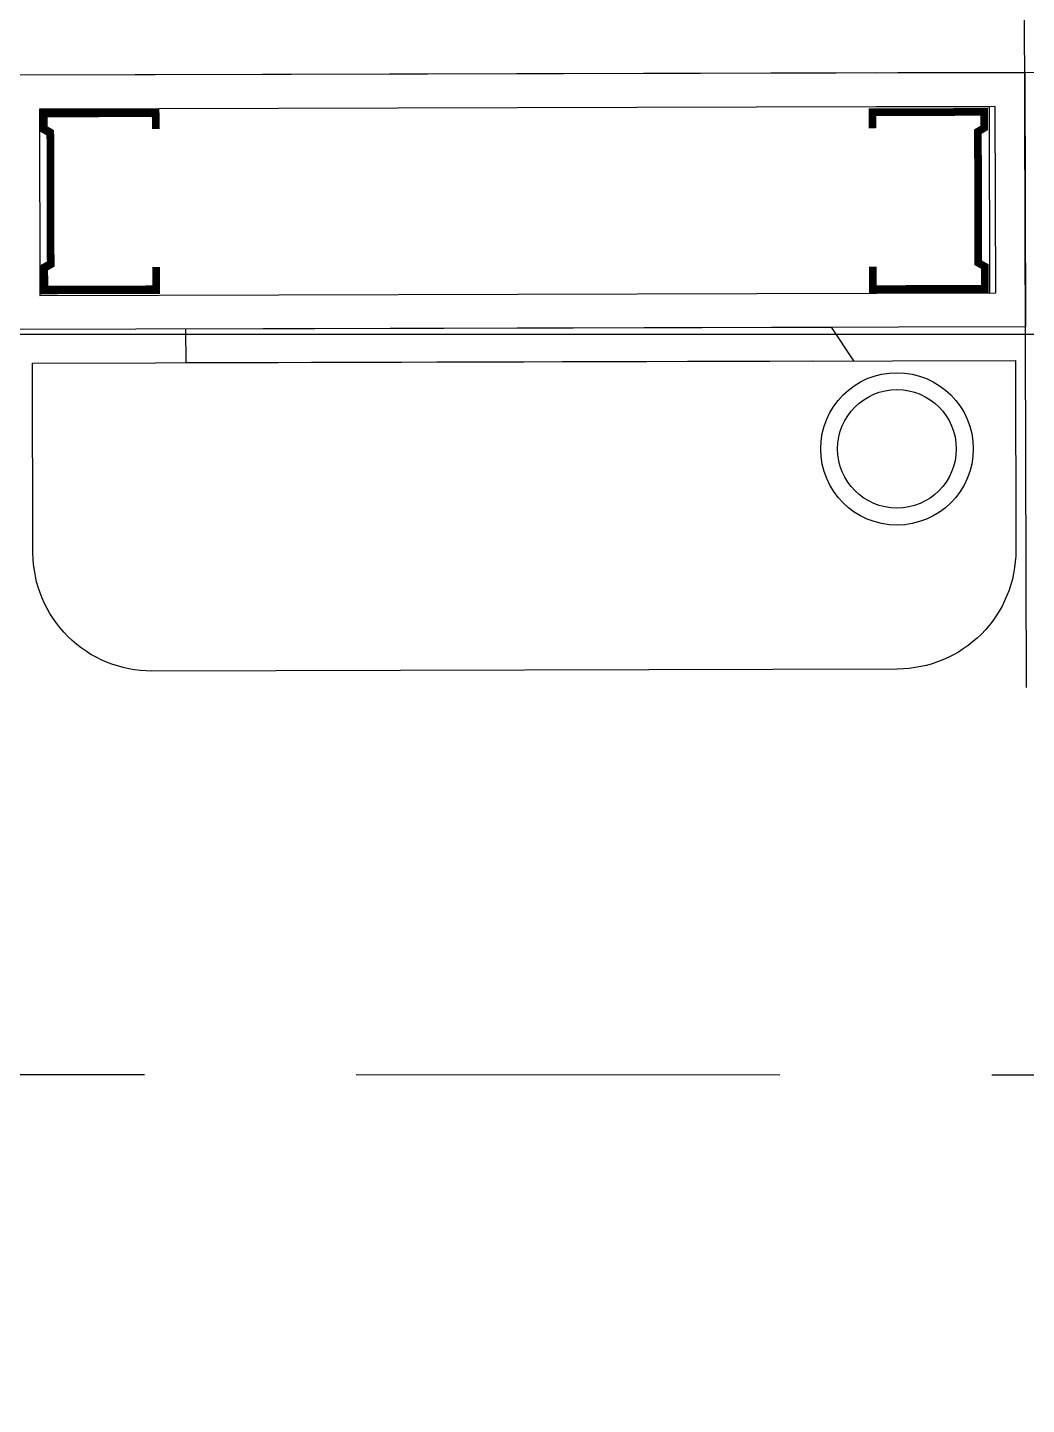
# Model space of a CAD drawing. Extents: x 100 to 738, y -85 to 470.
# Drawn here: x 641.311 to 641.9, y 461.535 to 462.348 of the extents above; entities that cross this region are included whole.
import ezdxf

# ---------------------------------------------------------------- set-up
doc = ezdxf.new("R2010")
doc.units = 0
doc.linetypes.add('HIDDEN', pattern=[0.375, 0.25, -0.125])
doc.layers.get('0').update_dxf_attribs({"linetype": 'CONTINUOUS'})
for name, color, linetype in [('A102', 2, 'CONTINUOUS'), ('ARQ-PIS', 1, 'CONTINUOUS'), ('ARQ-PRJ', 1, 'HIDDEN'), ('TAA', 2, 'CONTINUOUS')]:
    doc.layers.add(name, color=color, linetype=linetype)

# ---------------------------------------------------------------- blocks, each defined once
blk = doc.blocks.new('Lixeira_Carenagem_2.0')
blk.add_lwpolyline([(-0.58, 0), (-0.58, 0.112, -0.414214), (-0.51, 0.182), (-0.07, 0.182, -0.414214), (0, 0.112), (0, 0)], format="xyb", close=True)
for radius in [0.045, 0.035]:
    blk.add_circle((-0.51, 0.052), radius)
blk = doc.blocks.new('G$C31A0D7E1')
blk.add_line((0.38931, 0.26073), (0.38931, 0.72141))
blk = doc.blocks.new('AUTO-ATENDE')
at = {"layer": 'ARQ-PRJ'}
blk.add_lwpolyline([(98.36264, 70.38325), (98.51598, 75.43316), (98.51598, 75.43316), (98.51598, 75.43316)], dxfattribs=at)
at = {"layer": 'TAA', "ltscale": 0.01}
for p, q in [((98.92486, 73.6857, 0), (98.92302, 73.61902, 0)), ((99.03481, 73.68234, 0), (99.03298, 73.61599, 0)), ((99.0548, 73.68173, 0), (99.05239, 73.59437, 0))]:
    blk.add_line(p, q, dxfattribs=at)
at = {"layer": 'TAA'}
for p, q in [((99.03298, 73.61599, 0), (98.92302, 73.61902, 0)), ((99.05239, 73.59437, 0), (98.90247, 73.5985, 0)), ((99.05239, 73.59437, 0), (98.90247, 73.5985, 0)), ((98.92244, 73.59795, 0), (99.0324, 73.59492, 0)), ((98.92244, 73.59795, 0), (99.0324, 73.59492, 0)), ((98.92244, 73.59795, 0), (99.0324, 73.59492, 0)), ((98.92244, 73.59795, 0), (99.0324, 73.59492, 0))]:
    blk.add_line(p, q, dxfattribs=at)
at = {"layer": 'TAA', "ltscale": 0.01, "elevation": 0}
for points in [[(99.06893, 74.19414), (98.91899, 74.19827), (98.90245, 73.5985), (99.05239, 73.59437)], [(99.04843, 74.17618), (98.93847, 74.17921), (98.92292, 73.61544), (99.03288, 73.61241)], [(99.05269, 73.59436), (98.90275, 73.59849), (98.90245, 73.5985), (99.05239, 73.59437)]]:
    blk.add_lwpolyline(points, close=True, dxfattribs=at)
at = {"layer": 'TAA', "ltscale": 0.01, "const_width": 0.00453, "elevation": 0}
for points in [[(99.03453, 74.10799), (99.04395, 74.10773), (99.04577, 74.17366), (99.03635, 74.17392), (99.03402, 74.17022), (98.95657, 74.17235), (98.95454, 74.17618), (98.94135, 74.17654), (98.93953, 74.11061), (98.95272, 74.11025)], [(99.03497, 74.10798), (99.04439, 74.10772), (99.04621, 74.17365), (99.03679, 74.17391), (99.03447, 74.17021), (98.95702, 74.17234), (98.95498, 74.17617), (98.9418, 74.17653), (98.93998, 74.1106), (98.95316, 74.11024)], [(99.0223, 73.68515), (99.03172, 73.68489), (99.0299, 73.61896), (99.02049, 73.61922), (99.01837, 73.62305), (98.94092, 73.62519), (98.93868, 73.62148), (98.92549, 73.62184), (98.92731, 73.68777), (98.94049, 73.68741)]]:
    blk.add_lwpolyline(points, dxfattribs=at)
at = {"layer": 'TAA', "ltscale": 0.01, "elevation": 0}
blk.add_lwpolyline([(98.88591, 73.72447), (98.89611, 74.09425), (98.9161, 74.0937), (98.90561, 73.71321), (98.88525, 73.70045)], dxfattribs=at)
blk.add_lwpolyline([(98.88591, 73.72447), (98.89611, 74.09425), (98.9161, 74.0937), (98.90561, 73.71321), (98.88525, 73.70045)], dxfattribs=at)
at = {"layer": 'TAA', "xscale": 1.56637233478988, "yscale": 1.56637233478988, "zscale": 1.56637233478988, "rotation": 268.420277777788}
blk.add_blockref('G$C31A0D7E1', (98.29798, 74.2252, 0), dxfattribs=at)
at = {"layer": 'TAA', "rotation": 88.42027777778802}
blk.add_blockref('Lixeira_Carenagem_2.0', (98.89861, 74.18485, 0), dxfattribs=at)
blk.add_blockref('Lixeira_Carenagem_2.0', (98.89861, 74.18485, 0), dxfattribs=at)
blk = doc.blocks.new('BASE ARQ')
at = {"layer": 'A102', "linetype": 'Continuous', "ltscale": 0.02, "rotation": 91.73371018686326}
blk.add_blockref('AUTO-ATENDE', (828.18837, 387.45548, 0), dxfattribs=at)

msp = doc.modelspace()

# ---------------------------------------------------------------- linework, layer by layer
at = {"layer": 'ARQ-PIS'}
msp.add_lwpolyline([(640.09926, 464.41673), (645.72816, 464.41673), (645.72816, 462.33108), (640.09927, 462.31734)], close=True, dxfattribs=at)
at = {"layer": 'ARQ-PIS', "elevation": 0}
msp.add_lwpolyline([(640.09967, 462.16734), (645.72816, 462.16734), (645.72816, 455.6869), (640.09967, 455.6869)], close=True, dxfattribs=at)

# ---------------------------------------------------------------- block references
msp.add_blockref('BASE ARQ', (-109.73168, -21.91423))

doc.saveas('drawing.dxf')
